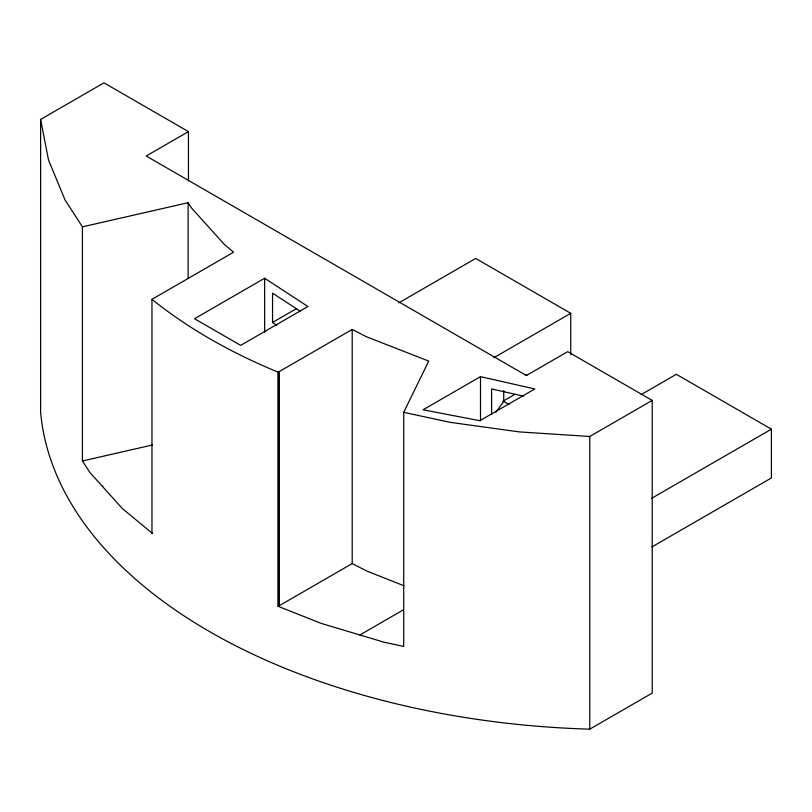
<?xml version="1.0" encoding="UTF-8"?>
<svg xmlns="http://www.w3.org/2000/svg" width="812" height="812" viewBox="0 0 812 812"><rect width="100%" height="100%" fill="white"/><g stroke="black" fill="none" stroke-linecap="round" stroke-linejoin="round"><path stroke-width="1.22" d="M278.181 372.19L278.181 606.331L321.085 623.342L383.974 642.19L403.706 646.433L403.706 412.334L428.736 361.096L366.669 336.848L352.205 329.459L278.181 372.19C233.257 353.646 189.886 329.845 151.966 299.334L233.602 252.197L224.295 244.382L191.602 208.075L188.13 202.695L82.428 226.852L65.021 199.894L48.537 160.096L40.6 119.435L103.966 82.844L188.445 131.625L188.445 181.035M495.888 412.273L503.724 401.443L503.724 390.47M188.445 131.625L146.211 156.016L526.389 375.509L567.73 351.647L652.219 400.417L652.219 693.093L589.756 729.156A579.484 334.564 0 0 1 40.6 412.1L40.6 119.435M264.641 278.252L194.535 318.73L240.677 345.364L307.951 306.52L264.641 278.252L264.641 332.494M276.801 325.216L272.558 322.445L296.684 308.509M398.793 302.856L475.7 258.449L570.745 313.32L570.745 354.6M102.363 486.337L102.901 486.033M82.428 226.852L82.428 460.983L89.787 472.371L122.48 508.677L152.28 533.281M493.838 357.727L570.745 313.32M480.501 376.636L423.062 409.806L479.821 420.697L534.783 388.958L480.501 376.636L480.501 420.789M502.872 401.29L514.909 394.338M641.196 394.591L676.355 374.291L771.4 429.172L771.4 477.953L651.894 546.943M278.181 606.331L352.205 563.589L366.669 570.978L404.061 585.807M403.706 412.334L450.386 422.382L519.325 431.903L589.756 436.48L652.219 400.417M359.878 634.984L403.473 609.782M651.64 498.314L771.4 429.172M82.428 460.983L152.483 444.976M525.313 374.89L526.886 375.225M523.659 396.195L491.615 388.918L491.615 414.526M503.724 401.443L509.114 404.559M300.034 311.108L272.558 293.173L272.558 322.445M589.756 436.48L589.756 729.156M352.205 329.459L352.205 563.589M279.379 371.5L279.379 605.64M278.343 372.099L278.343 606.229M188.13 202.695L188.13 278.628M151.966 299.334L151.966 533.464"/></g></svg>
